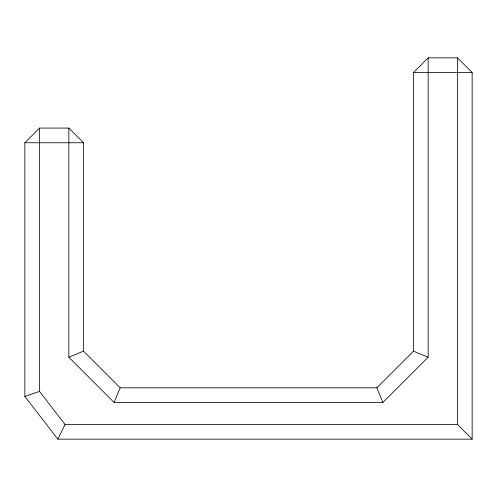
<?xml version="1.0" encoding="UTF-8"?>
<svg xmlns="http://www.w3.org/2000/svg" width="497" height="497" viewBox="0 0 497 497"><rect width="100%" height="100%" fill="white"/><g stroke="black" fill="none" stroke-linecap="round" stroke-linejoin="round"><path stroke-width="0.75" d="M68.847 128.083L68.847 357.231L114.099 402.489L120.175 387.822L376.825 387.822L413.485 351.162L413.485 72.512L428.153 57.845L457.482 57.845L472.15 72.512L472.15 439.155L57.845 439.155L24.85 396.413L24.85 142.751L39.518 128.083L68.847 128.083L83.515 142.751L83.515 351.162L120.175 387.822M57.845 439.155L65.051 424.488L457.482 424.488L472.15 439.155M114.099 402.489L382.901 402.489L428.153 357.231L428.153 57.845M68.847 357.231L83.515 351.162M24.85 396.413L39.518 391.412L39.518 128.083M413.485 72.512L472.15 72.512M24.85 142.751L83.515 142.751M413.485 351.162L428.153 357.231M39.518 391.412L65.051 424.488M376.825 387.822L382.901 402.489M457.482 57.845L457.482 424.488"/></g></svg>
